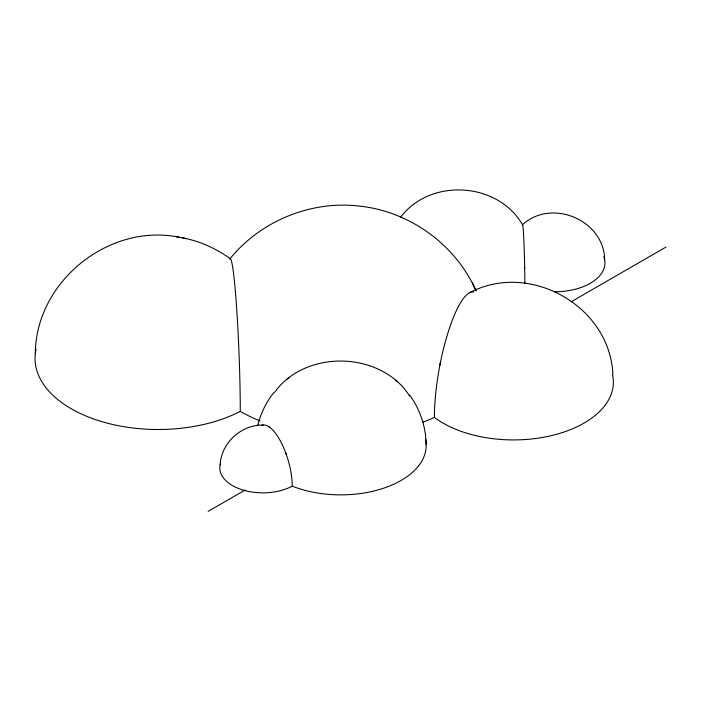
<?xml version="1.0" encoding="UTF-8"?>
<svg xmlns="http://www.w3.org/2000/svg" width="701" height="701" viewBox="0 0 701 701"><rect width="100%" height="100%" fill="white"/><g stroke="black" fill="none" stroke-linecap="round" stroke-linejoin="round"><path stroke-width="1.05" d="M35.313 353.742C35.602 281.942 108.637 222.883 178.825 237.183M220.158 464.938C221.087 442.901 241.433 424.473 263.357 425.034M439.921 364.993L440.456 362.294M257.723 425.262C260.833 413.388 266.152 401.997 273.951 392.49M400.429 217.459C430.055 177.809 497.657 181.664 522.525 224.732C551.529 197.936 604.166 220.132 604.665 259.826M287.156 378.978L289.206 377.366M208.179 511.362L245.14 490.017M571.175 301.789L665.95 247.067M423.062 422.133A146.281 84.453 0 0 0 434.383 417.41A81.754 20.014 -79.7 0 1 470.327 292.335C530.368 261.219 609.879 306.355 612.876 374.308M470.327 292.335L471.265 292.037A81.754 20.014 -79.7 0 1 473.727 291.993M182.646 237.911C199.811 241.048 216.039 248.566 230.243 258.608M176.266 236.71L186.115 238.559M268.404 426.418L269.193 426.918M395.452 379.907L397.52 381.686M409.515 394.865C420.004 409.191 425.919 426.734 426.155 444.504M476.075 290.88C455.676 244.535 409.393 211.141 359.017 206.05C310.596 200.416 260.351 221.122 229.753 259.037A96.992 5.196 87.8 0 1 236.465 305.557L236.815 310.683A96.992 5.196 87.8 0 1 240.268 411.408A146.281 84.453 0 0 0 260.001 420.863M472.492 283.02L475.865 290.459M285.736 452.951L286.253 454.388M524.681 267.51L524.69 268.238M612.402 374.36A99.822 57.631 0 0 1 552.099 435.452A99.822 57.631 0 0 1 434.383 417.41M240.268 411.408A123.148 71.099 0 0 1 100.655 421.266A123.148 71.099 0 0 1 36.102 349.116M425.463 439.15A85.443 49.333 0 0 1 385.287 487.624A85.443 49.333 0 0 1 292.247 486.152A43.024 24.842 0 0 1 242.493 489.894A43.024 24.842 0 0 1 220.421 463.887M261.867 425.393A41.245 15.063 73.9 0 1 281.548 443.242A41.245 15.063 73.9 0 1 292.247 486.152M603.754 256.61A50.025 28.881 0 0 1 554.579 291.739M522.341 225.354A38.835 1.2 88.7 0 1 523.892 241.205A38.835 1.2 88.7 0 1 524.865 282.994M274.81 392.174A76.374 62.354 1.5 0 1 343.201 361.085A76.374 62.354 1.5 0 1 409.577 396.065"/></g></svg>
